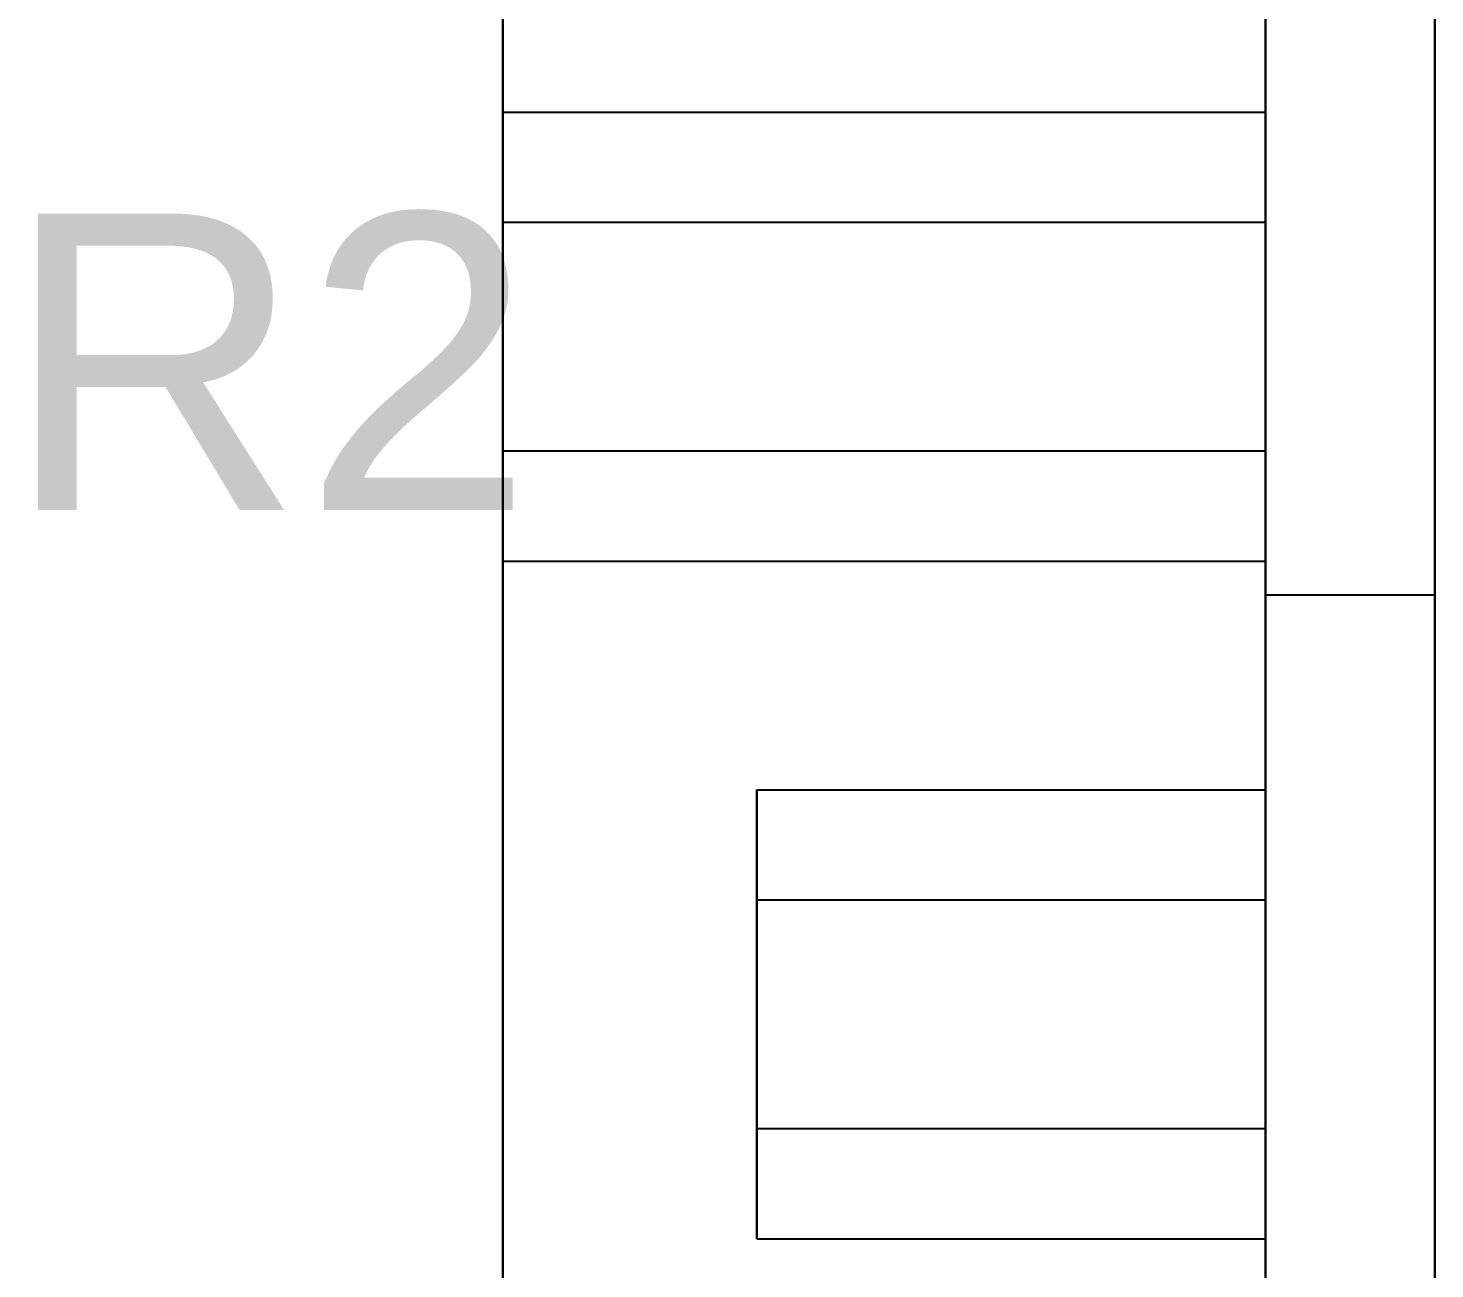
# Model space of a CAD drawing. Header units: millimetres. Extents: x -3 to 302, y 32 to 210.
# Drawn here: x 38.9 to 55.5, y 138.96 to 153.61 of the extents above; entities that cross this region are included whole.
import ezdxf
from ezdxf.enums import TextEntityAlignment as Align

# ---------------------------------------------------------------- set-up
doc = ezdxf.new("R2010")
doc.units = ezdxf.units.MM
doc.layers.get('0').update_dxf_attribs({"linetype": 'CONTINUOUS'})
doc.layers.add('Dimension013', color=7, linetype='CONTINUOUS')
doc.layers.add('SectionView', color=7, linetype='CONTINUOUS')
doc.styles.get("Standard").update_dxf_attribs({"font": 'arial.ttf'})
doc.dimstyles.get("Standard").update_dxf_attribs({"dimscale": 0, "dimtxt": 2.5, "dimasz": 2.5, "dimexe": 1.25, "dimexo": 0.625, "dimtad": 1, "dimtxsty": 'STANDARD', "dimcen": 2.5, "dimazin": 3, "dimtfac": 1, "dimtmove": 0, "dimatfit": 3})

# ---------------------------------------------------------------- blocks, each defined once
blk = doc.blocks.new('*Dimension013')
at = {"color": 0}
blk.add_solid([(51.7212, 133.887), (51.9806, 134.679), (47.0994, 135.84)], dxfattribs=at)
at = {"layer": 'Dimension013'}
blk.add_line((49, 135.217), (47.0994, 135.84), dxfattribs=at)
blk.add_text('R2', height=3.5, dxfattribs=at).set_placement((41.7395, 147.92), align=Align.CENTER)

msp = doc.modelspace()

# ---------------------------------------------------------------- linework, layer by layer
at = {"layer": 'SectionView'}
for p, q in [((44.5, 156.467), (44.5, 67.967)), ((44.5, 156.467), (44.5, 67.967)), ((55.5, 156.467), (55.5, 67.967)), ((55.5, 67.967), (55.5, 156.467)), ((44.5, 65.967), (44.5, 155.967)), ((44.5, 155.967), (44.5, 65.967)), ((53.5, 65.967), (53.5, 155.967)), ((53.5, 155.967), (53.5, 65.967)), ((44.5, 152.617), (53.5, 152.617)), ((44.5, 152.617), (53.5, 152.617)), ((44.5, 151.317), (53.5, 151.317)), ((44.5, 151.317), (53.5, 151.317)), ((44.5, 148.617), (53.5, 148.617)), ((44.5, 148.617), (53.5, 148.617)), ((44.5, 147.317), (53.5, 147.317)), ((44.5, 147.317), (53.5, 147.317)), ((53.5, 146.917), (55.5, 146.917)), ((53.5, 146.917), (55.5, 146.917)), ((53.5, 144.917), (53.5, 127.417)), ((53.5, 127.417), (53.5, 144.917)), ((55.5, 144.917), (55.5, 127.417)), ((55.5, 127.417), (55.5, 144.917)), ((47.5, 144.617), (53.5, 144.617)), ((47.5, 144.617), (53.5, 144.617)), ((47.5, 143.317), (53.5, 143.317)), ((47.5, 143.317), (53.5, 143.317)), ((47.5, 140.617), (53.5, 140.617)), ((47.5, 140.617), (53.5, 140.617)), ((47.5, 139.317), (53.5, 139.317)), ((47.5, 139.317), (53.5, 139.317))]:
    msp.add_line(p, q, dxfattribs=at)
for points, degree, knots in [([(44.5, 149.967), (44.5, 150.265), (44.5, 150.556), (44.5, 150.699), (44.5, 150.842), (44.5, 150.979), (44.5, 151.117), (44.5, 151.247), (44.5, 151.377), (44.5, 151.498), (44.5, 151.619), (44.5, 151.73), (44.5, 151.841), (44.5, 151.94), (44.5, 152.039), (44.5, 152.125), (44.5, 152.211), (44.5, 152.283), (44.5, 152.354), (44.5, 152.411), (44.5, 152.468), (44.5, 152.509), (44.5, 152.55), (44.5, 152.575), (44.5, 152.6), (44.5, 152.608), (44.5, 152.617)], 2, [0, 0, 0, 0.224399, 0.224399, 0.336599, 0.336599, 0.448799, 0.448799, 0.560999, 0.560999, 0.673198, 0.673198, 0.785398, 0.785398, 0.897598, 0.897598, 1.009798, 1.009798, 1.121997, 1.121997, 1.234197, 1.234197, 1.346397, 1.346397, 1.458597, 1.458597, 1.570796, 1.570796, 1.570796]), ([(44.5, 149.967), (44.5, 150.265), (44.5, 150.556), (44.5, 150.699), (44.5, 150.842), (44.5, 150.979), (44.5, 151.117), (44.5, 151.247), (44.5, 151.377), (44.5, 151.498), (44.5, 151.619), (44.5, 151.73), (44.5, 151.841), (44.5, 151.94), (44.5, 152.039), (44.5, 152.125), (44.5, 152.211), (44.5, 152.283), (44.5, 152.354), (44.5, 152.411), (44.5, 152.468), (44.5, 152.509), (44.5, 152.55), (44.5, 152.575), (44.5, 152.6), (44.5, 152.608), (44.5, 152.617)], 2, [0, 0, 0, 0.224399, 0.224399, 0.336599, 0.336599, 0.448799, 0.448799, 0.560999, 0.560999, 0.673198, 0.673198, 0.785398, 0.785398, 0.897598, 0.897598, 1.009798, 1.009798, 1.121997, 1.121997, 1.234197, 1.234197, 1.346397, 1.346397, 1.458597, 1.458597, 1.570796, 1.570796, 1.570796]), ([(53.5, 149.967), (53.5, 150.265), (53.5, 150.556), (53.5, 150.699), (53.5, 150.842), (53.5, 150.979), (53.5, 151.117), (53.5, 151.247), (53.5, 151.377), (53.5, 151.498), (53.5, 151.619), (53.5, 151.73), (53.5, 151.841), (53.5, 151.94), (53.5, 152.039), (53.5, 152.125), (53.5, 152.211), (53.5, 152.283), (53.5, 152.354), (53.5, 152.411), (53.5, 152.468), (53.5, 152.509), (53.5, 152.55), (53.5, 152.575), (53.5, 152.6), (53.5, 152.608), (53.5, 152.617)], 2, [0, 0, 0, 0.224399, 0.224399, 0.336599, 0.336599, 0.448799, 0.448799, 0.560999, 0.560999, 0.673198, 0.673198, 0.785398, 0.785398, 0.897598, 0.897598, 1.009798, 1.009798, 1.121997, 1.121997, 1.234197, 1.234197, 1.346397, 1.346397, 1.458597, 1.458597, 1.570796, 1.570796, 1.570796]), ([(53.5, 149.967), (53.5, 150.265), (53.5, 150.556), (53.5, 150.699), (53.5, 150.842), (53.5, 150.979), (53.5, 151.117), (53.5, 151.247), (53.5, 151.377), (53.5, 151.498), (53.5, 151.619), (53.5, 151.73), (53.5, 151.841), (53.5, 151.94), (53.5, 152.039), (53.5, 152.125), (53.5, 152.211), (53.5, 152.283), (53.5, 152.354), (53.5, 152.411), (53.5, 152.468), (53.5, 152.509), (53.5, 152.55), (53.5, 152.575), (53.5, 152.6), (53.5, 152.608), (53.5, 152.617)], 2, [0, 0, 0, 0.224399, 0.224399, 0.336599, 0.336599, 0.448799, 0.448799, 0.560999, 0.560999, 0.673198, 0.673198, 0.785398, 0.785398, 0.897598, 0.897598, 1.009798, 1.009798, 1.121997, 1.121997, 1.234197, 1.234197, 1.346397, 1.346397, 1.458597, 1.458597, 1.570796, 1.570796, 1.570796]), ([(44.5, 149.967), (44.5, 150.196), (44.5, 150.413), (44.5, 150.555), (44.5, 150.685), (44.5, 150.747), (44.5, 150.809), (44.5, 150.865), (44.5, 150.921), (44.5, 150.972), (44.5, 151.022), (44.5, 151.066), (44.5, 151.11), (44.5, 151.147), (44.5, 151.183), (44.5, 151.212), (44.5, 151.241), (44.5, 151.262), (44.5, 151.283), (44.5, 151.296), (44.5, 151.308), (44.5, 151.313), (44.5, 151.317)], 2, [0, 0, 0, 0.336599, 0.336599, 0.560999, 0.560999, 0.673198, 0.673198, 0.785398, 0.785398, 0.897598, 0.897598, 1.009798, 1.009798, 1.121997, 1.121997, 1.234197, 1.234197, 1.346397, 1.346397, 1.458597, 1.458597, 1.570796, 1.570796, 1.570796]), ([(44.5, 149.967), (44.5, 150.196), (44.5, 150.413), (44.5, 150.555), (44.5, 150.685), (44.5, 150.747), (44.5, 150.809), (44.5, 150.865), (44.5, 150.921), (44.5, 150.972), (44.5, 151.022), (44.5, 151.066), (44.5, 151.11), (44.5, 151.147), (44.5, 151.183), (44.5, 151.212), (44.5, 151.241), (44.5, 151.262), (44.5, 151.283), (44.5, 151.296), (44.5, 151.308), (44.5, 151.313), (44.5, 151.317)], 2, [0, 0, 0, 0.336599, 0.336599, 0.560999, 0.560999, 0.673198, 0.673198, 0.785398, 0.785398, 0.897598, 0.897598, 1.009798, 1.009798, 1.121997, 1.121997, 1.234197, 1.234197, 1.346397, 1.346397, 1.458597, 1.458597, 1.570796, 1.570796, 1.570796]), ([(53.5, 149.967), (53.5, 150.196), (53.5, 150.413), (53.5, 150.555), (53.5, 150.685), (53.5, 150.747), (53.5, 150.809), (53.5, 150.865), (53.5, 150.921), (53.5, 150.972), (53.5, 151.022), (53.5, 151.066), (53.5, 151.11), (53.5, 151.147), (53.5, 151.183), (53.5, 151.212), (53.5, 151.241), (53.5, 151.262), (53.5, 151.283), (53.5, 151.296), (53.5, 151.308), (53.5, 151.313), (53.5, 151.317)], 2, [0, 0, 0, 0.336599, 0.336599, 0.560999, 0.560999, 0.673198, 0.673198, 0.785398, 0.785398, 0.897598, 0.897598, 1.009798, 1.009798, 1.121997, 1.121997, 1.234197, 1.234197, 1.346397, 1.346397, 1.458597, 1.458597, 1.570796, 1.570796, 1.570796]), ([(53.5, 149.967), (53.5, 150.196), (53.5, 150.413), (53.5, 150.555), (53.5, 150.685), (53.5, 150.747), (53.5, 150.809), (53.5, 150.865), (53.5, 150.921), (53.5, 150.972), (53.5, 151.022), (53.5, 151.066), (53.5, 151.11), (53.5, 151.147), (53.5, 151.183), (53.5, 151.212), (53.5, 151.241), (53.5, 151.262), (53.5, 151.283), (53.5, 151.296), (53.5, 151.308), (53.5, 151.313), (53.5, 151.317)], 2, [0, 0, 0, 0.336599, 0.336599, 0.560999, 0.560999, 0.673198, 0.673198, 0.785398, 0.785398, 0.897598, 0.897598, 1.009798, 1.009798, 1.121997, 1.121997, 1.234197, 1.234197, 1.346397, 1.346397, 1.458597, 1.458597, 1.570796, 1.570796, 1.570796]), ([(44.5, 147.317), (44.5, 147.325), (44.5, 147.333), (44.5, 147.358), (44.5, 147.383), (44.5, 147.424), (44.5, 147.466), (44.5, 147.522), (44.5, 147.579), (44.5, 147.651), (44.5, 147.723), (44.5, 147.809), (44.5, 147.895), (44.5, 147.994), (44.5, 148.093), (44.5, 148.204), (44.5, 148.315), (44.5, 148.436), (44.5, 148.557), (44.5, 148.687), (44.5, 148.817), (44.5, 148.954), (44.5, 149.092), (44.5, 149.234), (44.5, 149.377), (44.5, 149.669), (44.5, 149.967)], 2, [4.712389, 4.712389, 4.712389, 4.824589, 4.824589, 4.936788, 4.936788, 5.048988, 5.048988, 5.161188, 5.161188, 5.273388, 5.273388, 5.385587, 5.385587, 5.497787, 5.497787, 5.609987, 5.609987, 5.722187, 5.722187, 5.834386, 5.834386, 5.946586, 5.946586, 6.058786, 6.058786, 6.283185, 6.283185, 6.283185]), ([(44.5, 147.317), (44.5, 147.325), (44.5, 147.333), (44.5, 147.358), (44.5, 147.383), (44.5, 147.424), (44.5, 147.466), (44.5, 147.522), (44.5, 147.579), (44.5, 147.651), (44.5, 147.723), (44.5, 147.809), (44.5, 147.895), (44.5, 147.994), (44.5, 148.093), (44.5, 148.204), (44.5, 148.315), (44.5, 148.436), (44.5, 148.557), (44.5, 148.687), (44.5, 148.817), (44.5, 148.954), (44.5, 149.092), (44.5, 149.234), (44.5, 149.377), (44.5, 149.669), (44.5, 149.967)], 2, [4.712389, 4.712389, 4.712389, 4.824589, 4.824589, 4.936788, 4.936788, 5.048988, 5.048988, 5.161188, 5.161188, 5.273388, 5.273388, 5.385587, 5.385587, 5.497787, 5.497787, 5.609987, 5.609987, 5.722187, 5.722187, 5.834386, 5.834386, 5.946586, 5.946586, 6.058786, 6.058786, 6.283185, 6.283185, 6.283185]), ([(44.5, 148.617), (44.5, 148.62), (44.5, 148.622), (44.5, 148.625), (44.5, 148.634), (44.5, 148.642), (44.5, 148.651), (44.5, 148.665), (44.5, 148.679), (44.5, 148.693), (44.5, 148.712), (44.5, 148.731), (44.5, 148.751), (44.5, 148.775), (44.5, 148.799), (44.5, 148.824), (44.5, 148.853), (44.5, 148.882), (44.5, 148.911), (44.5, 148.945), (44.5, 148.979), (44.5, 149.012), (44.5, 149.05), (44.5, 149.087), (44.5, 149.125), (44.5, 149.166), (44.5, 149.207), (44.5, 149.249), (44.5, 149.293), (44.5, 149.337), (44.5, 149.381), (44.5, 149.564), (44.5, 149.765), (44.5, 149.967)], 3, [4.712389, 4.712389, 4.712389, 4.712389, 4.824589, 4.824589, 4.824589, 4.936788, 4.936788, 4.936788, 5.048988, 5.048988, 5.048988, 5.161188, 5.161188, 5.161188, 5.273388, 5.273388, 5.273388, 5.385587, 5.385587, 5.385587, 5.497787, 5.497787, 5.497787, 5.609987, 5.609987, 5.609987, 5.722187, 5.722187, 5.722187, 5.834386, 5.834386, 5.834386, 6.283185, 6.283185, 6.283185, 6.283185]), ([(44.5, 148.617), (44.5, 148.62), (44.5, 148.622), (44.5, 148.625), (44.5, 148.634), (44.5, 148.642), (44.5, 148.651), (44.5, 148.665), (44.5, 148.679), (44.5, 148.693), (44.5, 148.712), (44.5, 148.731), (44.5, 148.751), (44.5, 148.775), (44.5, 148.799), (44.5, 148.824), (44.5, 148.853), (44.5, 148.882), (44.5, 148.911), (44.5, 148.945), (44.5, 148.979), (44.5, 149.012), (44.5, 149.05), (44.5, 149.087), (44.5, 149.125), (44.5, 149.166), (44.5, 149.207), (44.5, 149.249), (44.5, 149.293), (44.5, 149.337), (44.5, 149.381), (44.5, 149.564), (44.5, 149.765), (44.5, 149.967)], 3, [4.712389, 4.712389, 4.712389, 4.712389, 4.824589, 4.824589, 4.824589, 4.936788, 4.936788, 4.936788, 5.048988, 5.048988, 5.048988, 5.161188, 5.161188, 5.161188, 5.273388, 5.273388, 5.273388, 5.385587, 5.385587, 5.385587, 5.497787, 5.497787, 5.497787, 5.609987, 5.609987, 5.609987, 5.722187, 5.722187, 5.722187, 5.834386, 5.834386, 5.834386, 6.283185, 6.283185, 6.283185, 6.283185]), ([(53.5, 147.317), (53.5, 147.325), (53.5, 147.333), (53.5, 147.358), (53.5, 147.383), (53.5, 147.424), (53.5, 147.466), (53.5, 147.522), (53.5, 147.579), (53.5, 147.651), (53.5, 147.723), (53.5, 147.809), (53.5, 147.895), (53.5, 147.994), (53.5, 148.093), (53.5, 148.204), (53.5, 148.315), (53.5, 148.436), (53.5, 148.557), (53.5, 148.687), (53.5, 148.817), (53.5, 148.954), (53.5, 149.092), (53.5, 149.234), (53.5, 149.377), (53.5, 149.669), (53.5, 149.967)], 2, [4.712389, 4.712389, 4.712389, 4.824589, 4.824589, 4.936788, 4.936788, 5.048988, 5.048988, 5.161188, 5.161188, 5.273388, 5.273388, 5.385587, 5.385587, 5.497787, 5.497787, 5.609987, 5.609987, 5.722187, 5.722187, 5.834386, 5.834386, 5.946586, 5.946586, 6.058786, 6.058786, 6.283185, 6.283185, 6.283185]), ([(53.5, 147.317), (53.5, 147.325), (53.5, 147.333), (53.5, 147.358), (53.5, 147.383), (53.5, 147.424), (53.5, 147.466), (53.5, 147.522), (53.5, 147.579), (53.5, 147.651), (53.5, 147.723), (53.5, 147.809), (53.5, 147.895), (53.5, 147.994), (53.5, 148.093), (53.5, 148.204), (53.5, 148.315), (53.5, 148.436), (53.5, 148.557), (53.5, 148.687), (53.5, 148.817), (53.5, 148.954), (53.5, 149.092), (53.5, 149.234), (53.5, 149.377), (53.5, 149.669), (53.5, 149.967)], 2, [4.712389, 4.712389, 4.712389, 4.824589, 4.824589, 4.936788, 4.936788, 5.048988, 5.048988, 5.161188, 5.161188, 5.273388, 5.273388, 5.385587, 5.385587, 5.497787, 5.497787, 5.609987, 5.609987, 5.722187, 5.722187, 5.834386, 5.834386, 5.946586, 5.946586, 6.058786, 6.058786, 6.283185, 6.283185, 6.283185]), ([(53.5, 148.617), (53.5, 148.62), (53.5, 148.622), (53.5, 148.625), (53.5, 148.634), (53.5, 148.642), (53.5, 148.651), (53.5, 148.665), (53.5, 148.679), (53.5, 148.693), (53.5, 148.712), (53.5, 148.731), (53.5, 148.751), (53.5, 148.775), (53.5, 148.799), (53.5, 148.824), (53.5, 148.853), (53.5, 148.882), (53.5, 148.911), (53.5, 148.945), (53.5, 148.979), (53.5, 149.012), (53.5, 149.05), (53.5, 149.087), (53.5, 149.125), (53.5, 149.166), (53.5, 149.207), (53.5, 149.249), (53.5, 149.293), (53.5, 149.337), (53.5, 149.381), (53.5, 149.564), (53.5, 149.765), (53.5, 149.967)], 3, [4.712389, 4.712389, 4.712389, 4.712389, 4.824589, 4.824589, 4.824589, 4.936788, 4.936788, 4.936788, 5.048988, 5.048988, 5.048988, 5.161188, 5.161188, 5.161188, 5.273388, 5.273388, 5.273388, 5.385587, 5.385587, 5.385587, 5.497787, 5.497787, 5.497787, 5.609987, 5.609987, 5.609987, 5.722187, 5.722187, 5.722187, 5.834386, 5.834386, 5.834386, 6.283185, 6.283185, 6.283185, 6.283185]), ([(53.5, 148.617), (53.5, 148.62), (53.5, 148.622), (53.5, 148.625), (53.5, 148.634), (53.5, 148.642), (53.5, 148.651), (53.5, 148.665), (53.5, 148.679), (53.5, 148.693), (53.5, 148.712), (53.5, 148.731), (53.5, 148.751), (53.5, 148.775), (53.5, 148.799), (53.5, 148.824), (53.5, 148.853), (53.5, 148.882), (53.5, 148.911), (53.5, 148.945), (53.5, 148.979), (53.5, 149.012), (53.5, 149.05), (53.5, 149.087), (53.5, 149.125), (53.5, 149.166), (53.5, 149.207), (53.5, 149.249), (53.5, 149.293), (53.5, 149.337), (53.5, 149.381), (53.5, 149.564), (53.5, 149.765), (53.5, 149.967)], 3, [4.712389, 4.712389, 4.712389, 4.712389, 4.824589, 4.824589, 4.824589, 4.936788, 4.936788, 4.936788, 5.048988, 5.048988, 5.048988, 5.161188, 5.161188, 5.161188, 5.273388, 5.273388, 5.273388, 5.385587, 5.385587, 5.385587, 5.497787, 5.497787, 5.497787, 5.609987, 5.609987, 5.609987, 5.722187, 5.722187, 5.722187, 5.834386, 5.834386, 5.834386, 6.283185, 6.283185, 6.283185, 6.283185]), ([(53.5, 144.917), (53.5, 145.142), (53.5, 145.364), (53.5, 145.577), (53.5, 145.646), (53.5, 145.716), (53.5, 145.785), (53.5, 145.85), (53.5, 145.915), (53.5, 145.981), (53.5, 146.042), (53.5, 146.103), (53.5, 146.164), (53.5, 146.22), (53.5, 146.275), (53.5, 146.331), (53.5, 146.381), (53.5, 146.431), (53.5, 146.48), (53.5, 146.524), (53.5, 146.567), (53.5, 146.61), (53.5, 146.646), (53.5, 146.683), (53.5, 146.719), (53.5, 146.747), (53.5, 146.776), (53.5, 146.805), (53.5, 146.825), (53.5, 146.846), (53.5, 146.867), (53.5, 146.879), (53.5, 146.892), (53.5, 146.904), (53.5, 146.908), (53.5, 146.913), (53.5, 146.917)], 3, [1.570796, 1.570796, 1.570796, 1.570796, 1.907396, 1.907396, 1.907396, 2.019595, 2.019595, 2.019595, 2.131795, 2.131795, 2.131795, 2.243995, 2.243995, 2.243995, 2.356194, 2.356194, 2.356194, 2.468394, 2.468394, 2.468394, 2.580594, 2.580594, 2.580594, 2.692794, 2.692794, 2.692794, 2.804993, 2.804993, 2.804993, 2.917193, 2.917193, 2.917193, 3.029393, 3.029393, 3.029393, 3.141593, 3.141593, 3.141593, 3.141593]), ([(53.5, 146.917), (53.5, 146.911), (53.5, 146.904), (53.5, 146.885), (53.5, 146.867), (53.5, 146.836), (53.5, 146.805), (53.5, 146.762), (53.5, 146.719), (53.5, 146.665), (53.5, 146.61), (53.5, 146.545), (53.5, 146.48), (53.5, 146.406), (53.5, 146.331), (53.5, 146.247), (53.5, 146.164), (53.5, 146.072), (53.5, 145.981), (53.5, 145.883), (53.5, 145.785), (53.5, 145.681), (53.5, 145.577), (53.5, 145.47), (53.5, 145.362), (53.5, 145.142), (53.5, 144.917)], 2, [3.141593, 3.141593, 3.141593, 3.253792, 3.253792, 3.365992, 3.365992, 3.478192, 3.478192, 3.590392, 3.590392, 3.702591, 3.702591, 3.814791, 3.814791, 3.926991, 3.926991, 4.039191, 4.039191, 4.15139, 4.15139, 4.26359, 4.26359, 4.37579, 4.37579, 4.48799, 4.48799, 4.712389, 4.712389, 4.712389]), ([(55.5, 144.917), (55.5, 145.142), (55.5, 145.364), (55.5, 145.577), (55.5, 145.646), (55.5, 145.716), (55.5, 145.785), (55.5, 145.85), (55.5, 145.915), (55.5, 145.981), (55.5, 146.042), (55.5, 146.103), (55.5, 146.164), (55.5, 146.22), (55.5, 146.275), (55.5, 146.331), (55.5, 146.381), (55.5, 146.431), (55.5, 146.48), (55.5, 146.524), (55.5, 146.567), (55.5, 146.61), (55.5, 146.646), (55.5, 146.683), (55.5, 146.719), (55.5, 146.747), (55.5, 146.776), (55.5, 146.805), (55.5, 146.825), (55.5, 146.846), (55.5, 146.867), (55.5, 146.879), (55.5, 146.892), (55.5, 146.904), (55.5, 146.908), (55.5, 146.913), (55.5, 146.917)], 3, [1.570796, 1.570796, 1.570796, 1.570796, 1.907396, 1.907396, 1.907396, 2.019595, 2.019595, 2.019595, 2.131795, 2.131795, 2.131795, 2.243995, 2.243995, 2.243995, 2.356194, 2.356194, 2.356194, 2.468394, 2.468394, 2.468394, 2.580594, 2.580594, 2.580594, 2.692794, 2.692794, 2.692794, 2.804993, 2.804993, 2.804993, 2.917193, 2.917193, 2.917193, 3.029393, 3.029393, 3.029393, 3.141593, 3.141593, 3.141593, 3.141593]), ([(55.5, 146.917), (55.5, 146.911), (55.5, 146.904), (55.5, 146.885), (55.5, 146.867), (55.5, 146.836), (55.5, 146.805), (55.5, 146.762), (55.5, 146.719), (55.5, 146.665), (55.5, 146.61), (55.5, 146.545), (55.5, 146.48), (55.5, 146.406), (55.5, 146.331), (55.5, 146.247), (55.5, 146.164), (55.5, 146.072), (55.5, 145.981), (55.5, 145.883), (55.5, 145.785), (55.5, 145.681), (55.5, 145.577), (55.5, 145.47), (55.5, 145.362), (55.5, 145.142), (55.5, 144.917)], 2, [3.141593, 3.141593, 3.141593, 3.253792, 3.253792, 3.365992, 3.365992, 3.478192, 3.478192, 3.590392, 3.590392, 3.702591, 3.702591, 3.814791, 3.814791, 3.926991, 3.926991, 4.039191, 4.039191, 4.15139, 4.15139, 4.26359, 4.26359, 4.37579, 4.37579, 4.48799, 4.48799, 4.712389, 4.712389, 4.712389]), ([(47.5, 141.967), (47.5, 142.265), (47.5, 142.556), (47.5, 142.699), (47.5, 142.842), (47.5, 142.979), (47.5, 143.117), (47.5, 143.247), (47.5, 143.377), (47.5, 143.498), (47.5, 143.619), (47.5, 143.73), (47.5, 143.841), (47.5, 143.94), (47.5, 144.039), (47.5, 144.125), (47.5, 144.211), (47.5, 144.283), (47.5, 144.354), (47.5, 144.411), (47.5, 144.468), (47.5, 144.509), (47.5, 144.55), (47.5, 144.575), (47.5, 144.6), (47.5, 144.608), (47.5, 144.617)], 2, [0, 0, 0, 0.224399, 0.224399, 0.336599, 0.336599, 0.448799, 0.448799, 0.560999, 0.560999, 0.673198, 0.673198, 0.785398, 0.785398, 0.897598, 0.897598, 1.009798, 1.009798, 1.121997, 1.121997, 1.234197, 1.234197, 1.346397, 1.346397, 1.458597, 1.458597, 1.570796, 1.570796, 1.570796]), ([(47.5, 141.967), (47.5, 142.265), (47.5, 142.556), (47.5, 142.699), (47.5, 142.842), (47.5, 142.979), (47.5, 143.117), (47.5, 143.247), (47.5, 143.377), (47.5, 143.498), (47.5, 143.619), (47.5, 143.73), (47.5, 143.841), (47.5, 143.94), (47.5, 144.039), (47.5, 144.125), (47.5, 144.211), (47.5, 144.283), (47.5, 144.354), (47.5, 144.411), (47.5, 144.468), (47.5, 144.509), (47.5, 144.55), (47.5, 144.575), (47.5, 144.6), (47.5, 144.608), (47.5, 144.617)], 2, [0, 0, 0, 0.224399, 0.224399, 0.336599, 0.336599, 0.448799, 0.448799, 0.560999, 0.560999, 0.673198, 0.673198, 0.785398, 0.785398, 0.897598, 0.897598, 1.009798, 1.009798, 1.121997, 1.121997, 1.234197, 1.234197, 1.346397, 1.346397, 1.458597, 1.458597, 1.570796, 1.570796, 1.570796]), ([(53.5, 141.967), (53.5, 142.265), (53.5, 142.556), (53.5, 142.699), (53.5, 142.842), (53.5, 142.979), (53.5, 143.117), (53.5, 143.247), (53.5, 143.377), (53.5, 143.498), (53.5, 143.619), (53.5, 143.73), (53.5, 143.841), (53.5, 143.94), (53.5, 144.039), (53.5, 144.125), (53.5, 144.211), (53.5, 144.283), (53.5, 144.354), (53.5, 144.411), (53.5, 144.468), (53.5, 144.509), (53.5, 144.55), (53.5, 144.575), (53.5, 144.6), (53.5, 144.608), (53.5, 144.617)], 2, [0, 0, 0, 0.224399, 0.224399, 0.336599, 0.336599, 0.448799, 0.448799, 0.560999, 0.560999, 0.673198, 0.673198, 0.785398, 0.785398, 0.897598, 0.897598, 1.009798, 1.009798, 1.121997, 1.121997, 1.234197, 1.234197, 1.346397, 1.346397, 1.458597, 1.458597, 1.570796, 1.570796, 1.570796]), ([(53.5, 141.967), (53.5, 142.265), (53.5, 142.556), (53.5, 142.699), (53.5, 142.842), (53.5, 142.979), (53.5, 143.117), (53.5, 143.247), (53.5, 143.377), (53.5, 143.498), (53.5, 143.619), (53.5, 143.73), (53.5, 143.841), (53.5, 143.94), (53.5, 144.039), (53.5, 144.125), (53.5, 144.211), (53.5, 144.283), (53.5, 144.354), (53.5, 144.411), (53.5, 144.468), (53.5, 144.509), (53.5, 144.55), (53.5, 144.575), (53.5, 144.6), (53.5, 144.608), (53.5, 144.617)], 2, [0, 0, 0, 0.224399, 0.224399, 0.336599, 0.336599, 0.448799, 0.448799, 0.560999, 0.560999, 0.673198, 0.673198, 0.785398, 0.785398, 0.897598, 0.897598, 1.009798, 1.009798, 1.121997, 1.121997, 1.234197, 1.234197, 1.346397, 1.346397, 1.458597, 1.458597, 1.570796, 1.570796, 1.570796]), ([(47.5, 141.967), (47.5, 142.196), (47.5, 142.413), (47.5, 142.555), (47.5, 142.685), (47.5, 142.747), (47.5, 142.809), (47.5, 142.865), (47.5, 142.921), (47.5, 142.972), (47.5, 143.022), (47.5, 143.066), (47.5, 143.11), (47.5, 143.147), (47.5, 143.183), (47.5, 143.212), (47.5, 143.241), (47.5, 143.262), (47.5, 143.283), (47.5, 143.296), (47.5, 143.308), (47.5, 143.313), (47.5, 143.317)], 2, [0, 0, 0, 0.336599, 0.336599, 0.560999, 0.560999, 0.673198, 0.673198, 0.785398, 0.785398, 0.897598, 0.897598, 1.009798, 1.009798, 1.121997, 1.121997, 1.234197, 1.234197, 1.346397, 1.346397, 1.458597, 1.458597, 1.570796, 1.570796, 1.570796]), ([(47.5, 141.967), (47.5, 142.196), (47.5, 142.413), (47.5, 142.555), (47.5, 142.685), (47.5, 142.747), (47.5, 142.809), (47.5, 142.865), (47.5, 142.921), (47.5, 142.972), (47.5, 143.022), (47.5, 143.066), (47.5, 143.11), (47.5, 143.147), (47.5, 143.183), (47.5, 143.212), (47.5, 143.241), (47.5, 143.262), (47.5, 143.283), (47.5, 143.296), (47.5, 143.308), (47.5, 143.313), (47.5, 143.317)], 2, [0, 0, 0, 0.336599, 0.336599, 0.560999, 0.560999, 0.673198, 0.673198, 0.785398, 0.785398, 0.897598, 0.897598, 1.009798, 1.009798, 1.121997, 1.121997, 1.234197, 1.234197, 1.346397, 1.346397, 1.458597, 1.458597, 1.570796, 1.570796, 1.570796]), ([(53.5, 141.967), (53.5, 142.196), (53.5, 142.413), (53.5, 142.555), (53.5, 142.685), (53.5, 142.747), (53.5, 142.809), (53.5, 142.865), (53.5, 142.921), (53.5, 142.972), (53.5, 143.022), (53.5, 143.066), (53.5, 143.11), (53.5, 143.147), (53.5, 143.183), (53.5, 143.212), (53.5, 143.241), (53.5, 143.262), (53.5, 143.283), (53.5, 143.296), (53.5, 143.308), (53.5, 143.313), (53.5, 143.317)], 2, [0, 0, 0, 0.336599, 0.336599, 0.560999, 0.560999, 0.673198, 0.673198, 0.785398, 0.785398, 0.897598, 0.897598, 1.009798, 1.009798, 1.121997, 1.121997, 1.234197, 1.234197, 1.346397, 1.346397, 1.458597, 1.458597, 1.570796, 1.570796, 1.570796]), ([(53.5, 141.967), (53.5, 142.196), (53.5, 142.413), (53.5, 142.555), (53.5, 142.685), (53.5, 142.747), (53.5, 142.809), (53.5, 142.865), (53.5, 142.921), (53.5, 142.972), (53.5, 143.022), (53.5, 143.066), (53.5, 143.11), (53.5, 143.147), (53.5, 143.183), (53.5, 143.212), (53.5, 143.241), (53.5, 143.262), (53.5, 143.283), (53.5, 143.296), (53.5, 143.308), (53.5, 143.313), (53.5, 143.317)], 2, [0, 0, 0, 0.336599, 0.336599, 0.560999, 0.560999, 0.673198, 0.673198, 0.785398, 0.785398, 0.897598, 0.897598, 1.009798, 1.009798, 1.121997, 1.121997, 1.234197, 1.234197, 1.346397, 1.346397, 1.458597, 1.458597, 1.570796, 1.570796, 1.570796]), ([(47.5, 139.317), (47.5, 139.325), (47.5, 139.333), (47.5, 139.358), (47.5, 139.383), (47.5, 139.424), (47.5, 139.466), (47.5, 139.522), (47.5, 139.579), (47.5, 139.651), (47.5, 139.723), (47.5, 139.809), (47.5, 139.895), (47.5, 139.994), (47.5, 140.093), (47.5, 140.204), (47.5, 140.315), (47.5, 140.436), (47.5, 140.557), (47.5, 140.687), (47.5, 140.817), (47.5, 140.954), (47.5, 141.092), (47.5, 141.234), (47.5, 141.377), (47.5, 141.669), (47.5, 141.967)], 2, [4.712389, 4.712389, 4.712389, 4.824589, 4.824589, 4.936788, 4.936788, 5.048988, 5.048988, 5.161188, 5.161188, 5.273388, 5.273388, 5.385587, 5.385587, 5.497787, 5.497787, 5.609987, 5.609987, 5.722187, 5.722187, 5.834386, 5.834386, 5.946586, 5.946586, 6.058786, 6.058786, 6.283185, 6.283185, 6.283185]), ([(47.5, 139.317), (47.5, 139.325), (47.5, 139.333), (47.5, 139.358), (47.5, 139.383), (47.5, 139.424), (47.5, 139.466), (47.5, 139.522), (47.5, 139.579), (47.5, 139.651), (47.5, 139.723), (47.5, 139.809), (47.5, 139.895), (47.5, 139.994), (47.5, 140.093), (47.5, 140.204), (47.5, 140.315), (47.5, 140.436), (47.5, 140.557), (47.5, 140.687), (47.5, 140.817), (47.5, 140.954), (47.5, 141.092), (47.5, 141.234), (47.5, 141.377), (47.5, 141.669), (47.5, 141.967)], 2, [4.712389, 4.712389, 4.712389, 4.824589, 4.824589, 4.936788, 4.936788, 5.048988, 5.048988, 5.161188, 5.161188, 5.273388, 5.273388, 5.385587, 5.385587, 5.497787, 5.497787, 5.609987, 5.609987, 5.722187, 5.722187, 5.834386, 5.834386, 5.946586, 5.946586, 6.058786, 6.058786, 6.283185, 6.283185, 6.283185]), ([(47.5, 140.617), (47.5, 140.62), (47.5, 140.622), (47.5, 140.625), (47.5, 140.634), (47.5, 140.642), (47.5, 140.651), (47.5, 140.665), (47.5, 140.679), (47.5, 140.693), (47.5, 140.712), (47.5, 140.731), (47.5, 140.751), (47.5, 140.775), (47.5, 140.799), (47.5, 140.824), (47.5, 140.853), (47.5, 140.882), (47.5, 140.911), (47.5, 140.945), (47.5, 140.979), (47.5, 141.012), (47.5, 141.05), (47.5, 141.087), (47.5, 141.125), (47.5, 141.166), (47.5, 141.207), (47.5, 141.249), (47.5, 141.293), (47.5, 141.337), (47.5, 141.381), (47.5, 141.564), (47.5, 141.765), (47.5, 141.967)], 3, [4.712389, 4.712389, 4.712389, 4.712389, 4.824589, 4.824589, 4.824589, 4.936788, 4.936788, 4.936788, 5.048988, 5.048988, 5.048988, 5.161188, 5.161188, 5.161188, 5.273388, 5.273388, 5.273388, 5.385587, 5.385587, 5.385587, 5.497787, 5.497787, 5.497787, 5.609987, 5.609987, 5.609987, 5.722187, 5.722187, 5.722187, 5.834386, 5.834386, 5.834386, 6.283185, 6.283185, 6.283185, 6.283185]), ([(47.5, 140.617), (47.5, 140.62), (47.5, 140.622), (47.5, 140.625), (47.5, 140.634), (47.5, 140.642), (47.5, 140.651), (47.5, 140.665), (47.5, 140.679), (47.5, 140.693), (47.5, 140.712), (47.5, 140.731), (47.5, 140.751), (47.5, 140.775), (47.5, 140.799), (47.5, 140.824), (47.5, 140.853), (47.5, 140.882), (47.5, 140.911), (47.5, 140.945), (47.5, 140.979), (47.5, 141.012), (47.5, 141.05), (47.5, 141.087), (47.5, 141.125), (47.5, 141.166), (47.5, 141.207), (47.5, 141.249), (47.5, 141.293), (47.5, 141.337), (47.5, 141.381), (47.5, 141.564), (47.5, 141.765), (47.5, 141.967)], 3, [4.712389, 4.712389, 4.712389, 4.712389, 4.824589, 4.824589, 4.824589, 4.936788, 4.936788, 4.936788, 5.048988, 5.048988, 5.048988, 5.161188, 5.161188, 5.161188, 5.273388, 5.273388, 5.273388, 5.385587, 5.385587, 5.385587, 5.497787, 5.497787, 5.497787, 5.609987, 5.609987, 5.609987, 5.722187, 5.722187, 5.722187, 5.834386, 5.834386, 5.834386, 6.283185, 6.283185, 6.283185, 6.283185]), ([(53.5, 139.317), (53.5, 139.325), (53.5, 139.333), (53.5, 139.358), (53.5, 139.383), (53.5, 139.424), (53.5, 139.466), (53.5, 139.522), (53.5, 139.579), (53.5, 139.651), (53.5, 139.723), (53.5, 139.809), (53.5, 139.895), (53.5, 139.994), (53.5, 140.093), (53.5, 140.204), (53.5, 140.315), (53.5, 140.436), (53.5, 140.557), (53.5, 140.687), (53.5, 140.817), (53.5, 140.954), (53.5, 141.092), (53.5, 141.234), (53.5, 141.377), (53.5, 141.669), (53.5, 141.967)], 2, [4.712389, 4.712389, 4.712389, 4.824589, 4.824589, 4.936788, 4.936788, 5.048988, 5.048988, 5.161188, 5.161188, 5.273388, 5.273388, 5.385587, 5.385587, 5.497787, 5.497787, 5.609987, 5.609987, 5.722187, 5.722187, 5.834386, 5.834386, 5.946586, 5.946586, 6.058786, 6.058786, 6.283185, 6.283185, 6.283185]), ([(53.5, 139.317), (53.5, 139.325), (53.5, 139.333), (53.5, 139.358), (53.5, 139.383), (53.5, 139.424), (53.5, 139.466), (53.5, 139.522), (53.5, 139.579), (53.5, 139.651), (53.5, 139.723), (53.5, 139.809), (53.5, 139.895), (53.5, 139.994), (53.5, 140.093), (53.5, 140.204), (53.5, 140.315), (53.5, 140.436), (53.5, 140.557), (53.5, 140.687), (53.5, 140.817), (53.5, 140.954), (53.5, 141.092), (53.5, 141.234), (53.5, 141.377), (53.5, 141.669), (53.5, 141.967)], 2, [4.712389, 4.712389, 4.712389, 4.824589, 4.824589, 4.936788, 4.936788, 5.048988, 5.048988, 5.161188, 5.161188, 5.273388, 5.273388, 5.385587, 5.385587, 5.497787, 5.497787, 5.609987, 5.609987, 5.722187, 5.722187, 5.834386, 5.834386, 5.946586, 5.946586, 6.058786, 6.058786, 6.283185, 6.283185, 6.283185]), ([(53.5, 140.617), (53.5, 140.62), (53.5, 140.622), (53.5, 140.625), (53.5, 140.634), (53.5, 140.642), (53.5, 140.651), (53.5, 140.665), (53.5, 140.679), (53.5, 140.693), (53.5, 140.712), (53.5, 140.731), (53.5, 140.751), (53.5, 140.775), (53.5, 140.799), (53.5, 140.824), (53.5, 140.853), (53.5, 140.882), (53.5, 140.911), (53.5, 140.945), (53.5, 140.979), (53.5, 141.012), (53.5, 141.05), (53.5, 141.087), (53.5, 141.125), (53.5, 141.166), (53.5, 141.207), (53.5, 141.249), (53.5, 141.293), (53.5, 141.337), (53.5, 141.381), (53.5, 141.564), (53.5, 141.765), (53.5, 141.967)], 3, [4.712389, 4.712389, 4.712389, 4.712389, 4.824589, 4.824589, 4.824589, 4.936788, 4.936788, 4.936788, 5.048988, 5.048988, 5.048988, 5.161188, 5.161188, 5.161188, 5.273388, 5.273388, 5.273388, 5.385587, 5.385587, 5.385587, 5.497787, 5.497787, 5.497787, 5.609987, 5.609987, 5.609987, 5.722187, 5.722187, 5.722187, 5.834386, 5.834386, 5.834386, 6.283185, 6.283185, 6.283185, 6.283185]), ([(53.5, 140.617), (53.5, 140.62), (53.5, 140.622), (53.5, 140.625), (53.5, 140.634), (53.5, 140.642), (53.5, 140.651), (53.5, 140.665), (53.5, 140.679), (53.5, 140.693), (53.5, 140.712), (53.5, 140.731), (53.5, 140.751), (53.5, 140.775), (53.5, 140.799), (53.5, 140.824), (53.5, 140.853), (53.5, 140.882), (53.5, 140.911), (53.5, 140.945), (53.5, 140.979), (53.5, 141.012), (53.5, 141.05), (53.5, 141.087), (53.5, 141.125), (53.5, 141.166), (53.5, 141.207), (53.5, 141.249), (53.5, 141.293), (53.5, 141.337), (53.5, 141.381), (53.5, 141.564), (53.5, 141.765), (53.5, 141.967)], 3, [4.712389, 4.712389, 4.712389, 4.712389, 4.824589, 4.824589, 4.824589, 4.936788, 4.936788, 4.936788, 5.048988, 5.048988, 5.048988, 5.161188, 5.161188, 5.161188, 5.273388, 5.273388, 5.273388, 5.385587, 5.385587, 5.385587, 5.497787, 5.497787, 5.497787, 5.609987, 5.609987, 5.609987, 5.722187, 5.722187, 5.722187, 5.834386, 5.834386, 5.834386, 6.283185, 6.283185, 6.283185, 6.283185])]:
    msp.add_open_spline(points, degree=degree, knots=knots, dxfattribs=at)
for points in [[(44.5, 152.617), (44.5, 152.55), (44.5, 152.354), (44.5, 152.039), (44.5, 151.619), (44.5, 151.117), (44.5, 150.556), (44.5, 149.967), (44.5, 149.377), (44.5, 148.817), (44.5, 148.315), (44.5, 147.895), (44.5, 147.579), (44.5, 147.383), (44.5, 147.317)], [(44.5, 152.617), (44.5, 152.55), (44.5, 152.354), (44.5, 152.039), (44.5, 151.619), (44.5, 151.117), (44.5, 150.556), (44.5, 149.967), (44.5, 149.377), (44.5, 148.817), (44.5, 148.315), (44.5, 147.895), (44.5, 147.579), (44.5, 147.383), (44.5, 147.317)], [(53.5, 152.617), (53.5, 152.55), (53.5, 152.354), (53.5, 152.039), (53.5, 151.619), (53.5, 151.117), (53.5, 150.556), (53.5, 149.967), (53.5, 149.377), (53.5, 148.817), (53.5, 148.315), (53.5, 147.895), (53.5, 147.579), (53.5, 147.383), (53.5, 147.317)], [(53.5, 152.617), (53.5, 152.55), (53.5, 152.354), (53.5, 152.039), (53.5, 151.619), (53.5, 151.117), (53.5, 150.556), (53.5, 149.967), (53.5, 149.377), (53.5, 148.817), (53.5, 148.315), (53.5, 147.895), (53.5, 147.579), (53.5, 147.383), (53.5, 147.317)], [(44.5, 151.317), (44.5, 151.283), (44.5, 151.183), (44.5, 151.022), (44.5, 150.809), (44.5, 150.553), (44.5, 150.267), (44.5, 149.967), (44.5, 149.666), (44.5, 149.381), (44.5, 149.125), (44.5, 148.911), (44.5, 148.751), (44.5, 148.651), (44.5, 148.617)], [(44.5, 151.317), (44.5, 151.283), (44.5, 151.183), (44.5, 151.022), (44.5, 150.809), (44.5, 150.553), (44.5, 150.267), (44.5, 149.967), (44.5, 149.666), (44.5, 149.381), (44.5, 149.125), (44.5, 148.911), (44.5, 148.751), (44.5, 148.651), (44.5, 148.617)], [(53.5, 151.317), (53.5, 151.283), (53.5, 151.183), (53.5, 151.022), (53.5, 150.809), (53.5, 150.553), (53.5, 150.267), (53.5, 149.967), (53.5, 149.666), (53.5, 149.381), (53.5, 149.125), (53.5, 148.911), (53.5, 148.751), (53.5, 148.651), (53.5, 148.617)], [(53.5, 151.317), (53.5, 151.283), (53.5, 151.183), (53.5, 151.022), (53.5, 150.809), (53.5, 150.553), (53.5, 150.267), (53.5, 149.967), (53.5, 149.666), (53.5, 149.381), (53.5, 149.125), (53.5, 148.911), (53.5, 148.751), (53.5, 148.651), (53.5, 148.617)], [(47.5, 144.617), (47.5, 144.55), (47.5, 144.354), (47.5, 144.039), (47.5, 143.619), (47.5, 143.117), (47.5, 142.556), (47.5, 141.967), (47.5, 141.377), (47.5, 140.817), (47.5, 140.315), (47.5, 139.895), (47.5, 139.579), (47.5, 139.383), (47.5, 139.317)], [(47.5, 144.617), (47.5, 144.55), (47.5, 144.354), (47.5, 144.039), (47.5, 143.619), (47.5, 143.117), (47.5, 142.556), (47.5, 141.967), (47.5, 141.377), (47.5, 140.817), (47.5, 140.315), (47.5, 139.895), (47.5, 139.579), (47.5, 139.383), (47.5, 139.317)], [(53.5, 144.617), (53.5, 144.55), (53.5, 144.354), (53.5, 144.039), (53.5, 143.619), (53.5, 143.117), (53.5, 142.556), (53.5, 141.967), (53.5, 141.377), (53.5, 140.817), (53.5, 140.315), (53.5, 139.895), (53.5, 139.579), (53.5, 139.383), (53.5, 139.317)], [(53.5, 144.617), (53.5, 144.55), (53.5, 144.354), (53.5, 144.039), (53.5, 143.619), (53.5, 143.117), (53.5, 142.556), (53.5, 141.967), (53.5, 141.377), (53.5, 140.817), (53.5, 140.315), (53.5, 139.895), (53.5, 139.579), (53.5, 139.383), (53.5, 139.317)], [(47.5, 143.317), (47.5, 143.283), (47.5, 143.183), (47.5, 143.022), (47.5, 142.809), (47.5, 142.553), (47.5, 142.267), (47.5, 141.967), (47.5, 141.666), (47.5, 141.381), (47.5, 141.125), (47.5, 140.911), (47.5, 140.751), (47.5, 140.651), (47.5, 140.617)], [(47.5, 143.317), (47.5, 143.283), (47.5, 143.183), (47.5, 143.022), (47.5, 142.809), (47.5, 142.553), (47.5, 142.267), (47.5, 141.967), (47.5, 141.666), (47.5, 141.381), (47.5, 141.125), (47.5, 140.911), (47.5, 140.751), (47.5, 140.651), (47.5, 140.617)], [(53.5, 143.317), (53.5, 143.283), (53.5, 143.183), (53.5, 143.022), (53.5, 142.809), (53.5, 142.553), (53.5, 142.267), (53.5, 141.967), (53.5, 141.666), (53.5, 141.381), (53.5, 141.125), (53.5, 140.911), (53.5, 140.751), (53.5, 140.651), (53.5, 140.617)], [(53.5, 143.317), (53.5, 143.283), (53.5, 143.183), (53.5, 143.022), (53.5, 142.809), (53.5, 142.553), (53.5, 142.267), (53.5, 141.967), (53.5, 141.666), (53.5, 141.381), (53.5, 141.125), (53.5, 140.911), (53.5, 140.751), (53.5, 140.651), (53.5, 140.617)]]:
    msp.add_open_spline(points, degree=1, dxfattribs=at)

# ---------------------------------------------------------------- dimensions: what is measured, and where the dimension line sits
at = {"layer": 'Dimension013'}
dim = msp.add_radius_dim(center=(49, 135.217), mpoint=(47.099, 135.84), text='R2', dimstyle='STANDARD', dxfattribs=at)
dim.commit()
dim.dimension.update_dxf_attribs({"geometry": '*Dimension013', "text_midpoint": (41.74, 147.92)})

doc.saveas('drawing.dxf')
